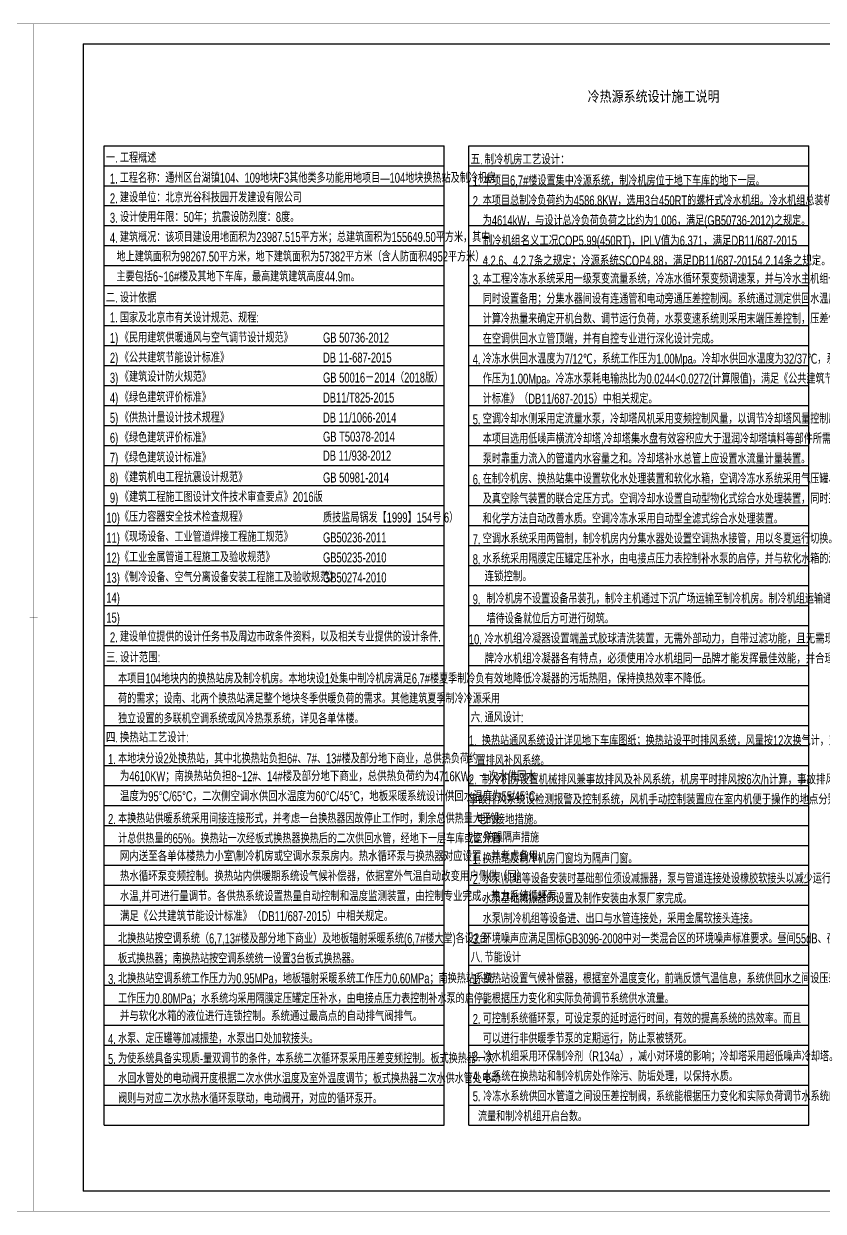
# Model space of a CAD drawing. Extents: x -253824 to 107923, y -224968 to 180578.
# Drawn here: x -80180 to -40190, y 121173 to 180578 of the extents above; entities that cross this region are included whole.
import ezdxf

# ---------------------------------------------------------------- set-up
doc = ezdxf.new("R2010")
doc.units = 0
doc.header["$LTSCALE"] = 1000
doc.header["$MEASUREMENT"] = 0
doc.layers.get('0').update_dxf_attribs({"linetype": 'CONTINUOUS'})
for name, color, linetype in [('252', 8, 'CONTINUOUS'), ('ACS_COM_BZ', 3, 'CONTINUOUS'), ('TEXT', 7, 'CONTINUOUS'), ('文字', 7, 'CONTINUOUS')]:
    doc.layers.add(name, color=color, linetype=linetype)
doc.styles.add('HZ', font='ros.shx', dxfattribs={"width": 0.7, "height": 5, "bigfont": 'hztxt.shx'})
doc.styles.add('HZXY', font='txt.shx', dxfattribs={"bigfont": 'hztxt.shx'})
doc.styles.add('ZH', font='ros.shx', dxfattribs={"width": 0.7, "bigfont": 'jd.shx'})

# ---------------------------------------------------------------- blocks, each defined once
blk = doc.blocks.new('图框-A1')
for points, const_width in [([(0, 0), (841, 0), (841, 594), (0, 594)], 0.05), ([(766, 584), (25, 584), (25, 10), (766, 10)], 0.5)]:
    blk.add_lwpolyline(points, close=True, dxfattribs=dict(const_width=const_width))
at = {"const_width": 0.05}
for points in [[(420.5, 594), (420.5, 592)], [(0, 297), (2, 297)], [(841, 297), (839, 297)], [(420.5, 0), (420.5, 2)]]:
    blk.add_lwpolyline(points, dxfattribs=at)

msp = doc.modelspace()

# ---------------------------------------------------------------- linework, layer by layer
at = {"layer": '252'}
for p, q in [((-76157, 174478, 0), (-59157, 174478, 0)), ((-76157, 174478, 0), (-59157, 174478, 0)), ((-76157, 125478), (-76157, 174478, 0)), ((-59157, 125478), (-59157, 174478, 0)), ((-57916, 174478, 0), (-40916, 174478, 0)), ((-57916, 174478, 0), (-40916, 174478, 0)), ((-57916, 125478), (-57916, 174478, 0)), ((-40916, 125478), (-40916, 174478, 0)), ((-76157, 173478, 0), (-59157, 173478, 0)), ((-57916, 173478, 0), (-40916, 173478, 0)), ((-76157, 172478, 0), (-59157, 172478, 0)), ((-57916, 172478, 0), (-40916, 172478, 0)), ((-76157, 171478, 0), (-59157, 171478, 0)), ((-57916, 171478, 0), (-40916, 171478, 0)), ((-76157, 170478, 0), (-59157, 170478, 0)), ((-57916, 170478, 0), (-40916, 170478, 0)), ((-76157, 169478, 0), (-59157, 169478, 0)), ((-57916, 169478, 0), (-40916, 169478, 0)), ((-76157, 168478, 0), (-59157, 168478, 0)), ((-57916, 168478, 0), (-40916, 168478, 0)), ((-76157, 167478, 0), (-59157, 167478, 0)), ((-57916, 167478, 0), (-40916, 167478, 0)), ((-76157, 166478, 0), (-59157, 166478, 0)), ((-57916, 166478, 0), (-40916, 166478, 0)), ((-76157, 165478, 0), (-59157, 165478, 0)), ((-57916, 165478, 0), (-40916, 165478, 0)), ((-76157, 164478, 0), (-59157, 164478, 0)), ((-57916, 164478, 0), (-40916, 164478, 0)), ((-76157, 163478, 0), (-59157, 163478, 0)), ((-57916, 163478, 0), (-40916, 163478, 0)), ((-76157, 162478, 0), (-59157, 162478, 0)), ((-57916, 162478, 0), (-40916, 162478, 0)), ((-76157, 161478, 0), (-59157, 161478, 0)), ((-57916, 161478, 0), (-40916, 161478, 0)), ((-76157, 160478, 0), (-59157, 160478, 0)), ((-57916, 160478, 0), (-40916, 160478, 0)), ((-76157, 159478, 0), (-59157, 159478, 0)), ((-57916, 159478, 0), (-40916, 159478, 0)), ((-76157, 158478, 0), (-59157, 158478, 0)), ((-57916, 158478, 0), (-40916, 158478, 0)), ((-76157, 157478, 0), (-59157, 157478, 0)), ((-57916, 157478, 0), (-40916, 157478, 0)), ((-76157, 156478, 0), (-59157, 156478, 0)), ((-57916, 156478, 0), (-40916, 156478, 0)), ((-76157, 155478, 0), (-59157, 155478, 0)), ((-57916, 155478, 0), (-40916, 155478, 0)), ((-76157, 154478, 0), (-59157, 154478, 0)), ((-57916, 154478, 0), (-40916, 154478, 0)), ((-76157, 153478, 0), (-59157, 153478, 0)), ((-57916, 153478, 0), (-40916, 153478, 0)), ((-76157, 152478, 0), (-59157, 152478, 0)), ((-57916, 152478, 0), (-40916, 152478, 0)), ((-76157, 151478, 0), (-59157, 151478, 0)), ((-57916, 151478, 0), (-40916, 151478, 0)), ((-76157, 150478, 0), (-59157, 150478, 0)), ((-57916, 150478, 0), (-40916, 150478, 0)), ((-76157, 149478, 0), (-59157, 149478, 0)), ((-57916, 149478, 0), (-40916, 149478, 0)), ((-76157, 148478, 0), (-59157, 148478, 0)), ((-57916, 148478, 0), (-40916, 148478, 0)), ((-76157, 147478, 0), (-59157, 147478, 0)), ((-57916, 147478, 0), (-40916, 147478, 0)), ((-76157, 146478, 0), (-59157, 146478, 0)), ((-57916, 146478, 0), (-40916, 146478, 0)), ((-76157, 145478, 0), (-59157, 145478, 0)), ((-57916, 145478, 0), (-40916, 145478, 0)), ((-76157, 144478, 0), (-59157, 144478, 0)), ((-57916, 144478, 0), (-40916, 144478, 0)), ((-76157, 143478, 0), (-59157, 143478, 0)), ((-57916, 143478, 0), (-40916, 143478, 0)), ((-76157, 142478, 0), (-59157, 142478, 0)), ((-57916, 142478, 0), (-40916, 142478, 0)), ((-76157, 141478, 0), (-59157, 141478, 0)), ((-57916, 141478, 0), (-40916, 141478, 0)), ((-76157, 140478, 0), (-59157, 140478, 0)), ((-57916, 140478, 0), (-40916, 140478, 0)), ((-76157, 139478, 0), (-59157, 139478, 0)), ((-57916, 139478, 0), (-40916, 139478, 0)), ((-76157, 138478, 0), (-59157, 138478, 0)), ((-57916, 138478, 0), (-40916, 138478, 0)), ((-76157, 137478, 0), (-59157, 137478, 0)), ((-57916, 137478, 0), (-40916, 137478, 0)), ((-76157, 136478, 0), (-59157, 136478, 0)), ((-57916, 136478, 0), (-40916, 136478, 0)), ((-76157, 135478, 0), (-59157, 135478, 0)), ((-57916, 135478, 0), (-40916, 135478, 0)), ((-76157, 134478, 0), (-59157, 134478, 0)), ((-57916, 134478, 0), (-40916, 134478, 0)), ((-76157, 133478, 0), (-59157, 133478, 0)), ((-57916, 133478, 0), (-40916, 133478, 0)), ((-76157, 132478, 0), (-59157, 132478, 0)), ((-57916, 132478, 0), (-40916, 132478, 0)), ((-76157, 131478, 0), (-59157, 131478, 0)), ((-57916, 131478, 0), (-40916, 131478, 0)), ((-76157, 130478, 0), (-59157, 130478, 0)), ((-57916, 130478, 0), (-40916, 130478, 0)), ((-76157, 129478, 0), (-59157, 129478, 0)), ((-57916, 129478, 0), (-40916, 129478, 0)), ((-76157, 128478, 0), (-59157, 128478, 0)), ((-57916, 128478, 0), (-40916, 128478, 0)), ((-76157, 127478, 0), (-59157, 127478, 0)), ((-57916, 127478, 0), (-40916, 127478, 0)), ((-76157, 126478, 0), (-59157, 126478, 0)), ((-57916, 126478, 0), (-40916, 126478, 0)), ((-76157, 125478), (-59157, 125478)), ((-57916, 125478), (-40916, 125478))]:
    msp.add_line(p, q, dxfattribs=at)
at = {"layer": 'ACS_COM_BZ'}
msp.add_lwpolyline([(-77191, 179576), (-3091, 179576), (-3091, 122176), (-77191, 122176)], close=True, dxfattribs=at)

# ---------------------------------------------------------------- block references
at = {"xscale": 100, "yscale": 100, "zscale": 100}
for p in [(-163791, 121176), (-79691, 121176)]:
    msp.add_blockref('图框-A1', p, dxfattribs=at)

# ---------------------------------------------------------------- texts
at = {"layer": 'TEXT', "style": 'HZXY'}
msp.add_text('冷热源系统设计施工说明', height=600, dxfattribs=at).set_placement((-51975, 176621))
at = {"layer": '文字', "width": 0.7}
for s, style, p in [('工程概述', 'ZH', (-75370, 173628, 0)), ('制冷机房工艺设计：', 'HZ', (-57129, 173542, 0)), ('一.', 'ZH', (-76068, 173628, 0)), ('五.', 'HZ', (-57827, 173542, 0)), ('1.', 'HZ', (-75870, 172585, 72)), ('工程名称：通州区台湖镇104、109地块F3其他类多功能用地项目—104地块换热站及制冷机房', 'ZH', (-75379, 172621, 0)), ('1.', 'ZH', (-57722, 172454, 0)), ('本项目6,7#楼设置集中冷源系统，制冷机房位于地下车库的地下一层。', 'ZH', (-57221, 172489, -72)), ('2.', 'HZ', (-75870, 171595, 72)), ('建设单位：北京光谷科技园开发建设有限公司', 'ZH', (-75370, 171640, 0)), ('2.', 'ZH', (-57722, 171454, 0)), ('本项目总制冷负荷约为4586.8KW，选用3台450RT的螺杆式冷水机组。冷水机组总装机容量', 'ZH', (-57221, 171489, -72)), ('3.', 'HZ', (-75870, 170620, 72)), ('设计使用年限：50年；抗震设防烈度：8度。', 'ZH', (-75370, 170659, 0)), ('为4614kW，与设计总冷负荷负荷之比约为1.006，满足(GB50736-2012)之规定。', 'ZH', (-57221, 170489, -72)), ('4.', 'HZ', (-75870, 169620, 72)), ('建筑概况：该项目建设用地面积为23987.515平方米；总建筑面积为155649.50平方米，其中', 'ZH', (-75370, 169659, 0)), ('制冷机组名义工况COP5.99(450RT)，IPLV值为6.371，满足DB11/687-2015', 'HZ', (-57221, 169478, 0)), ('地上建筑面积为98267.50平方米，地下建筑面积为57382平方米（含人防面积4952平方米）。', 'ZH', (-75541, 168686, 0)), ('4.2.6、4.2.7条之规定；冷源系统SCOP4.88，满足DB11/687-20154.2.14条之规定。', 'HZ', (-57221, 168478, 0)), ('主要包括6~16#楼及其地下车库，最高建筑建筑高度44.9m。', 'ZH', (-75541, 167686, 0)), ('本工程冷冻水系统采用一级泵变流量系统，冷冻水循环泵变频调速泵，并与冷水主机组一一对应，', 'ZH', (-57221, 167576, -72)), ('3.', 'ZH', (-57722, 167540, 0)), ('二.', 'ZH', (-76068, 166628, 0)), ('设计依据', 'ZH', (-75370, 166628, 0)), ('同时设置备用；分集水器间设有连通管和电动旁通压差控制阀。系统通过测定供回水温度及流量并', 'ZH', (-57221, 166576, -72)), ('1.', 'ZH', (-75870, 165636, 72)), ('国家及北京市有关设计规范、规程:', 'ZH', (-75370, 165628, 0)), ('计算冷热量来确定开机台数、调节运行负荷，水泵变速系统则采用末端压差控制，压差传感器设', 'ZH', (-57221, 165576, -72)), ('《民用建筑供暖通风与空气调节设计规范》       ', 'ZH', (-75370, 164629, 0)), ('1)', 'ZH', (-75870, 164615, 72)), ('GB 50736-2012', 'ZH', (-65211, 164628, 0)), ('在空调供回水立管顶端，并有自控专业进行深化设计完成。', 'ZH', (-57221, 164576, -72)), ('2)', 'ZH', (-75870, 163615, 72)), ('《公共建筑节能设计标准》', 'ZH', (-75370, 163629, 0)), ('DB 11-687-2015', 'ZH', (-65211, 163628, 0)), ('4.', 'ZH', (-57722, 163540, 0)), ('冷冻水供回水温度为7/12℃，系统工作压为1.00Mpa。冷却水供回水温度为32/37℃，系统工', 'ZH', (-57221, 163576, -72)), ('3)', 'ZH', (-75870, 162615, 72)), ('《建筑设计防火规范》', 'ZH', (-75370, 162668, 0)), ('作压为1.00Mpa。冷冻水泵耗电输热比为0.0244<0.0272(计算限值)，满足《公共建筑节能设', 'ZH', (-57221, 162576, -72)), ('4)', 'ZH', (-75870, 161615, 72)), ('DB11/T825-2015', 'ZH', (-65211, 161628, 0)), ('计标准》（DB11/687-2015）中相关规定。 ', 'ZH', (-57221, 161576, -72)), ('5)', 'ZH', (-75870, 160615, 72)), ('《供热计量设计技术规程》', 'ZH', (-75370, 160629, 0)), ('DB 11/1066-2014', 'ZH', (-65211, 160628, 0)), ('5.', 'ZH', (-57722, 160540, 0)), ('空调冷却水侧采用定流量水泵，冷却塔风机采用变频控制风量，以调节冷却塔风量控制出水温度。', 'ZH', (-57221, 160576, -72)), ('6)', 'ZH', (-75870, 159615, 72)), ('《绿色建筑评价标准》', 'ZH', (-75370, 159632, 0)), ('GB T50378-2014', 'ZH', (-65211, 159671, 0)), ('本项目选用低噪声横流冷却塔,冷却塔集水盘有效容积应大于湿润冷却塔填料等部件所需水量及停', 'ZH', (-57221, 159576, -72)), ('DB 11/938-2012', 'ZH', (-65211, 158725, 0)), ('7)', 'ZH', (-75870, 158615, 72)), ('《绿色建筑设计标准》', 'ZH', (-75370, 158632, 0)), ('泵时靠重力流入的管道内水容量之和。冷却塔补水总管上应设置水流量计量装置。', 'ZH', (-57221, 158576, -72)), ('8)', 'ZH', (-75870, 157615, 72)), ('《建筑机电工程抗震设计规范》', 'ZH', (-75370, 157645, 0)), ('GB 50981-2014', 'ZH', (-65211, 157628, 0)), ('6.', 'ZH', (-57722, 157540, 0)), ('在制冷机房、换热站集中设置软化水处理装置和软化水箱，空调冷冻水系统采用气压罐、补水泵', 'ZH', (-57221, 157576, -72)), ('9)', 'ZH', (-75870, 156615, 72)), ('《建筑工程施工图设计文件技术审查要点》2016版', 'ZH', (-75370, 156661, 0)), ('及真空除气装置的联合定压方式。空调冷却水设置自动型物化式综合水处理装置，同时采用物理', 'ZH', (-57221, 156576, -72)), ('10)', 'ZH', (-76049, 155615, 72)), ('《压力容器安全技术检查规程》', 'ZH', (-75370, 155668, 0)), ('质技监局锅发【1999】154号 6）', 'ZH', (-65211, 155628, 0)), ('和化学方法自动改善水质。空调冷冻水采用自动型全滤式综合水处理装置。', 'ZH', (-57221, 155576, -72)), ('11)', 'ZH', (-76049, 154615, 72)), ('GB50236-2011', 'ZH', (-65211, 154628, 0)), ('空调水系统采用两管制，制冷机房内分集水器处设置空调热水接管，用以冬夏运行切换。', 'ZH', (-57221, 154576, -72)), ('7.', 'ZH', (-57722, 154540, 0)), ('12)', 'ZH', (-76049, 153615, 72)), ('GB50235-2010', 'ZH', (-65211, 153628, 0)), ('8.', 'ZH', (-57722, 153540, 0)), ('水系统采用隔膜定压罐定压补水，由电接点压力表控制补水泵的启停，并与软化水箱的液位进行', 'ZH', (-57221, 153576, -72)), ('13)', 'ZH', (-76049, 152615, 72)), ('连锁控制。', 'HZ', (-57129, 152687, 0)), ('14)', 'ZH', (-76049, 151615, 72)), ('制冷机房不设置设备吊装孔，制冷主机通过下沉广场运输至制冷机房。制冷机组运输通道处隔', 'ZH', (-57033, 151576, -72)), ('9.', 'ZH', (-57722, 151540, 0)), ('15)', 'ZH', (-76049, 150615, 72)), ('墙待设备就位后方可进行砌筑。', 'ZH', (-57033, 150576, -72)), ('2.', 'ZH', (-75867, 149632, 72)), ('建设单位提供的设计任务书及周边市政条件资料，以及相关专业提供的设计条件.', 'ZH', (-75370, 149670, 0)), ('10.', 'ZH', (-57916, 149540, 0)), ('冷水机组冷凝器设置端盖式胶球清洗装置，无需外部动力，自带过滤功能，且无需现场安装。由于不同品', 'HZ', (-57129, 149576, 0)), ('三.', 'HZ', (-76068, 148628, 0)), ('设计范围: ', 'HZ', (-75370, 148628, 0)), ('牌冷水机组冷凝器各有特点，必须使用冷水机组同一品牌才能发挥最佳效能，并合理利用其维保资源，长期', 'HZ', (-57129, 148576, 0)), ('本项目104地块内的换热站房及制冷机房。本地块设1处集中制冷机房满足6,7#楼夏季制冷负', 'ZH', (-75462, 147576, -72)), ('有效地降低冷凝器的污垢热阻，保持换热效率不降低。', 'HZ', (-57129, 147576, 0)), ('荷的需求；设南、北两个换热站满足整个地块冬季供暖负荷的需求。其他建筑夏季制冷冷源采用', 'ZH', (-75462, 146576, -72)), ('六.', 'HZ', (-57827, 145628, 0)), ('通风设计:', 'ZH', (-57129, 145628, 0)), ('独立设置的多联机空调系统或风冷热泵系统，详见各单体楼。', 'ZH', (-75462, 145576, -72)), ('四.', 'HZ', (-76068, 144628, 0)), ('换热站工艺设计:', 'HZ', (-75370, 144628, 0)), ('1.  换热站通风系统设计详见地下车库图纸；换热站设平时排风系统，风量按12次换气计，对应设', 'ZH', (-57916, 144478, 0)), ('1.', 'ZH', (-75963, 143540, 0)), ('本地块分设2处换热站，其中北换热站负担6#、7#、13#楼及部分地下商业，总供热负荷约', 'ZH', (-75462, 143576, -72)), ('   置排风补风系统。', 'ZH', (-57916, 143478, 0)), ('为4610KW；南换热站负担8~12#、14#楼及部分地下商业，总供热负荷约为4716KW。一次水供回水', 'HZ', (-75370, 142687, 0)), ('2.  制冷机房设置机械排风兼事故排风及补风系统，机房平时排风按6次/h计算，事故排风按12次/h计算，', 'HZ', (-57916, 142528, 0)), ('温度为95%%DC/65%%DC，二次侧空调水供回水温度为60%%DC/45%%DC，地板采暖系统设计供回水温度为55/45%%DC。', 'HZ', (-75370, 141687, 0)), ('事故排风系统设检测报警及控制系统，风机手动控制装置应在室内机便于操作的地点分别设置，并设置导出静', 'HZ', (-57916, 141528, 0)), ('2.', 'ZH', (-75963, 140540, 0)), ('本换热站供暖系统采用间接连接形式，并考虑一台换热器因故停止工作时，剩余总供热量大于设', 'ZH', (-75462, 140576, -72)), ('   电的接地措施。', 'HZ', (-57916, 140528, 0)), ('计总供热量的65%%%。换热站一次经板式换热器换热后的二次供回水管，经地下一层车库或室外管', 'ZH', (-75462, 139576, -72)), ('七.', 'HZ', (-57827, 139628, 0)), ('防噪隔声措施', 'ZH', (-57129, 139628, 0)), ('网内送至各单体楼热力小室\\制冷机房或空调水泵泵房内。热水循环泵与换热器对应设置，并考虑备用，', 'HZ', (-75370, 138687, 0)), ('1.', 'ZH', (-57722, 138540, 0)), ('换热站及制冷机房门窗均为隔声门窗。', 'ZH', (-57221, 138576, -72)), ('热水循环泵变频控制。换热站内供暖期系统设气候补偿器，依据室外气温自动改变用户侧供（回）', 'HZ', (-75370, 137687, 0)), ('2.', 'ZH', (-57722, 137540, 0)), ('水泵\\机组等设备安装时基础部位须设减振器，泵与管道连接处设橡胶软接头以减少运行中的噪音，', 'ZH', (-57221, 137576, -72)), ('水温,并可进行量调节。各供热系统设置热量自动控制和温度监测装置，由控制专业完成。热力系统循环泵', 'HZ', (-75370, 136687, 0)), ('水泵基础减振器的设置及制作安装由水泵厂家完成。', 'ZH', (-57221, 136576, -72)), ('水泵\\制冷机组等设备进、出口与水管连接处，采用金属软接头连接。', 'ZH', (-57221, 135576, -72)), ('北换热站按空调系统（6,7,13#楼及部分地下商业）及地板辐射采暖系统(6,7#楼大堂)各设2台', 'ZH', (-75462, 134576, -72)), ('3.', 'ZH', (-57722, 134540, 0)), ('环境噪声应满足国标GB3096-2008中对一类混合区的环境噪声标准要求。昼间55dB、夜间45dB。', 'ZH', (-57221, 134576, -72)), ('板式换热器；南换热站按空调系统统一设置3台板式换热器。', 'ZH', (-75462, 133576, -72)), ('八.', 'HZ', (-57827, 133628, 0)), ('节能设计', 'ZH', (-57129, 133628, 0)), ('北换热站空调系统工作压力为0.95MPa，地板辐射采暖系统工作压力0.60MPa；南换热站系统', 'ZH', (-75462, 132576, -72)), ('换热站设置气候补偿器，根据室外温度变化，前端反馈气温信息，系统供回水之间设压差控制阀，', 'ZH', (-57221, 132576, -72)), ('3.', 'ZH', (-75963, 132540, 0)), ('1.', 'ZH', (-57722, 132540, 0)), ('工作压力0.80MPa；水系统均采用隔膜定压罐定压补水，由电接点压力表控制补水泵的启停，', 'ZH', (-75462, 131576, -72)), ('能根据压力变化和实际负荷调节系统供水流量。', 'ZH', (-57221, 131576, -72)), ('并与软化水箱的液位进行连锁控制。系统通过最高点的自动排气阀排气。', 'HZ', (-75370, 130687, 0)), ('2.', 'ZH', (-57722, 130540, 0)), ('可控制系统循环泵，可设定泵的延时运行时间，有效的提高系统的热效率。而且', 'ZH', (-57221, 130576, -72)), ('水泵、定压罐等加减振垫，水泵出口处加软接头。', 'ZH', (-75462, 129576, -72)), ('可以进行非供暖季节泵的定期运行，防止泵被锈死。', 'ZH', (-57221, 129576, -72)), ('4.', 'ZH', (-75963, 129540, 0)), ('5.', 'ZH', (-75963, 128540, 0)), ('为使系统具备实现质-量双调节的条件，本系统二次循环泵采用压差变频控制。板式换热器一次', 'ZH', (-75462, 128576, -72)), ('3. 冷水机组采用环保制冷剂（R134a），减小对环境的影响；冷却塔采用超低噪声冷却塔。', 'ZH', (-57722, 128676, 0)), ('水回水管处的电动阀开度根据二次水供水温度及室外温度调节；板式换热器二次水供水管处电动', 'ZH', (-75462, 127576, -72)), ('4. 水系统在换热站和制冷机房处作除污、防垢处理，以保持水质。', 'ZH', (-57722, 127676, 0)), ('阀则与对应二次水热水循环泵联动，电动阀开，对应的循环泵开。', 'ZH', (-75462, 126576, -72)), ('5. 冷冻水系统供回水管道之间设压差控制阀，系统能根据压力变化和实际负荷调节水系统的供水', 'ZH', (-57722, 126676, 0)), ('  流量和制冷机组开启台数。', 'ZH', (-57722, 125676, 0))]:
    msp.add_text(s, height=500, dxfattribs=dict(at, style=style)).set_placement(p)
at = {"layer": '文字', "color": 1, "width": 0.7}
for s, style, p in [('GB 50016－2014（2018版）', 'ZH', (-65211, 162628, 0)), ('《绿色建筑评价标准》', 'ZH', (-75370, 161645, 0)), ('《现场设备、工业管道焊接工程施工规范》', 'ZH', (-75370, 154668, 0)), ('《工业金属管道工程施工及验收规范》', 'ZH', (-75370, 153645, 0)), ('《制冷设备、空气分离设备安装工程施工及验收规范》', 'ZH', (-75370, 152645, 0)), ('GB50274-2010', 'ZH', (-65211, 152628, 0)), ('满足《公共建筑节能设计标准》（DB11/687-2015）中相关规定。 ', 'HZ', (-75370, 135687, 0))]:
    msp.add_text(s, height=500, dxfattribs=dict(at, style=style)).set_placement(p)

doc.saveas('drawing.dxf')
